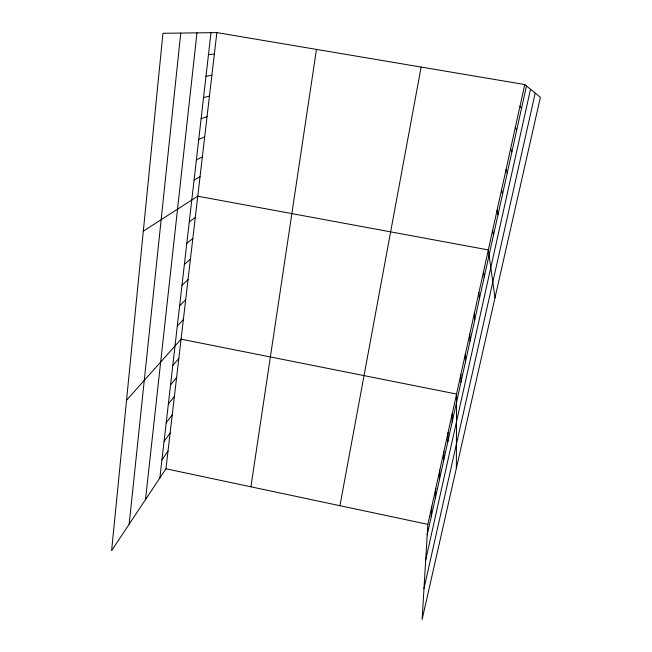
<?xml version="1.0" encoding="UTF-8"?>
<svg xmlns="http://www.w3.org/2000/svg" width="652" height="652" viewBox="0 0 652 652"><rect width="100%" height="100%" fill="white"/><g stroke="black" fill="none" stroke-linecap="round" stroke-linejoin="round"><path stroke-width="0.98" d="M456.359 468.315L456.563 394.052L181.077 339.162L126.529 400.271M452.162 422.04L452.284 413.466M447.851 441.534L448.063 432.602M443.604 460.752L443.906 451.469M439.415 479.693L439.807 470.076M435.291 498.372L435.764 488.421M431.216 516.783L431.771 506.506M524.778 84.548L427.842 524.355L422.129 619.4L540.394 97.335L524.778 84.548L216.863 32.6L162.943 33.293L111.606 550.647L165.95 468.78L216.863 32.6M129.177 524.175L180.751 33.065M145.502 499.579L196.969 32.861M159.87 477.932L210.995 32.673M250.914 486.808L316.473 49.405M339.945 505.699L421.143 67.066M427.207 534.933L526.474 85.925M425.699 560.003L530.516 89.242M423.987 588.569L535.219 93.089M161.949 459.856L168.02 451.005M164.051 441.526L170.123 433.001M166.187 422.936L172.258 414.745M168.355 404.093L174.418 396.237M170.547 384.982L176.61 377.475M172.772 365.601L178.827 358.453M177.32 326L183.359 319.602M179.642 305.764L185.673 299.765M181.998 285.242L188.029 279.643M184.394 264.41L190.408 259.235M186.814 243.269L192.829 238.526M189.284 221.81L195.274 217.515M143.31 231.134L197.768 196.195L488.324 249.936L494.998 297.736M194.068 180.115L200.042 176.7M196.391 159.919L202.348 156.945M198.738 139.446L204.687 136.92M201.118 118.688L207.051 116.626M203.538 97.637L209.455 96.056M205.991 76.292L211.892 75.192M208.477 54.638L214.361 54.043M165.95 468.78L427.842 524.355M519.994 106.26L521.551 108.167M515.276 127.662L516.71 130.09M510.63 148.762L511.934 151.688M506.042 169.561L507.223 172.976M501.518 190.074L502.586 193.962M497.06 210.303L498.014 214.655M492.667 230.254L493.499 235.046M483.588 271.452L484.2 277.141M478.91 292.65L479.407 298.795M474.314 313.53L474.697 320.108M469.774 334.101L470.059 341.11M465.308 354.378L465.479 361.795M460.899 374.362L460.98 382.17"/></g></svg>
